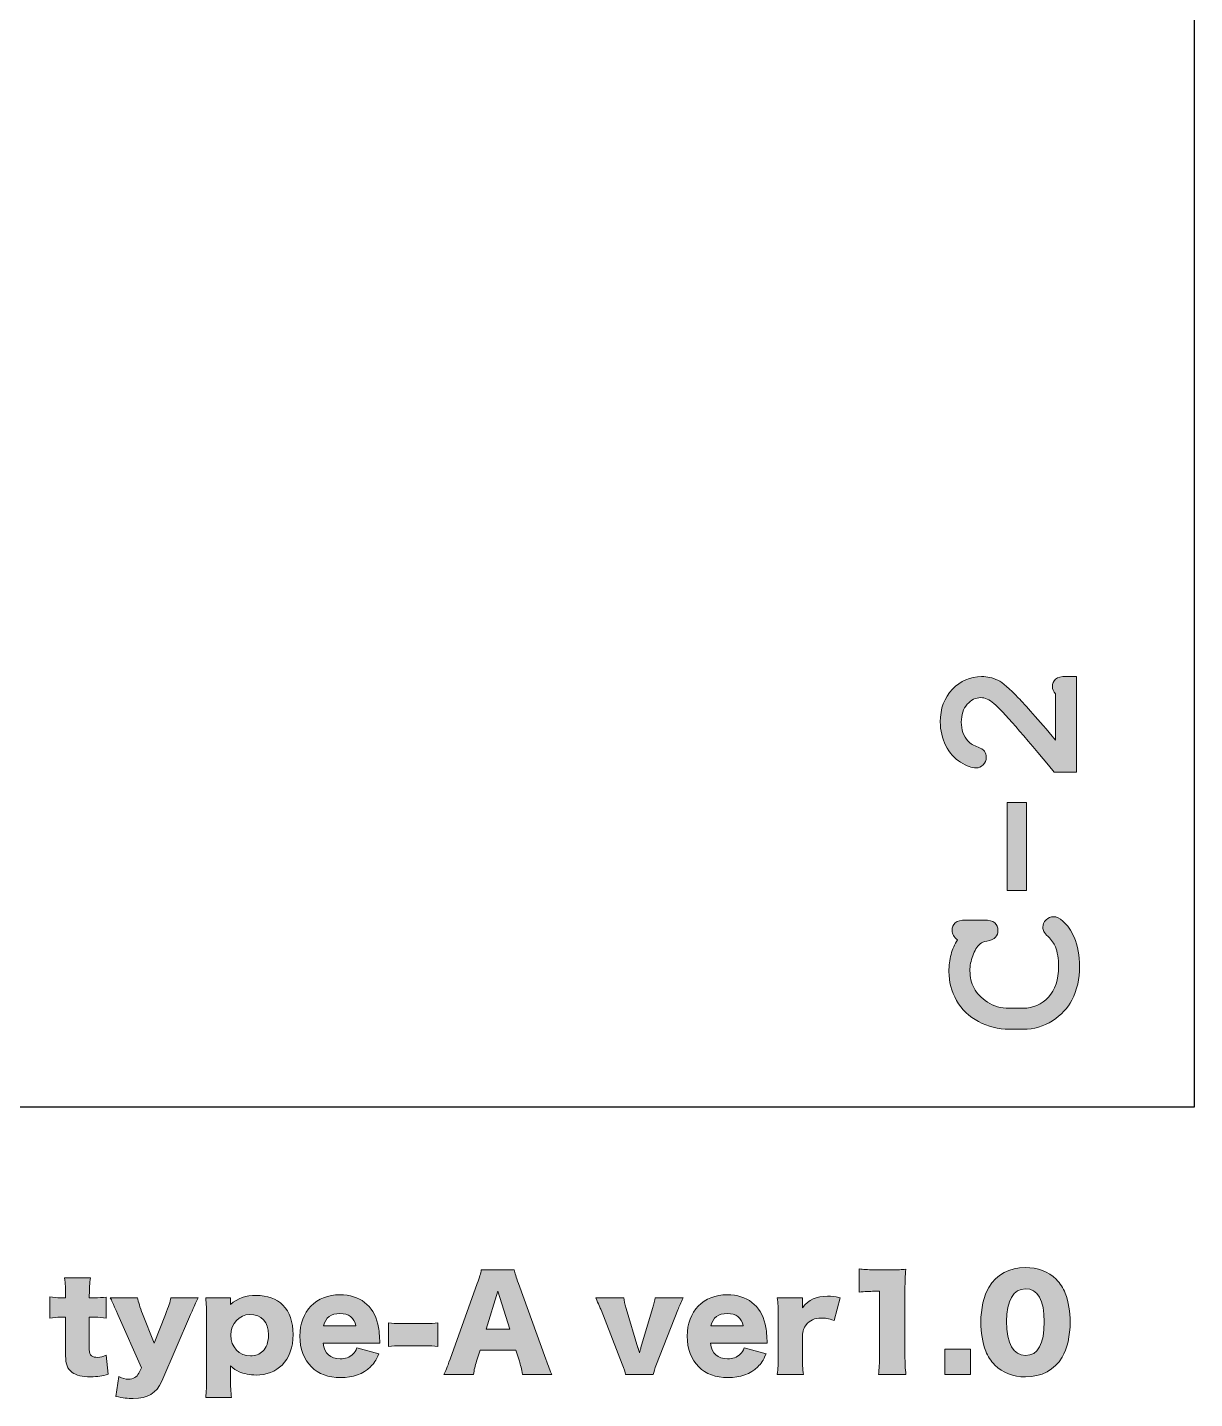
# Model space of a CAD drawing. Header units: millimetres. Extents: x 0 to 329, y 57 to 300.
# Drawn here: x 289.95 to 329.11, y 57.71 to 103.73 of the extents above; entities that cross this region are included whole.
import ezdxf

# ---------------------------------------------------------------- set-up
doc = ezdxf.new("R2010")
doc.units = ezdxf.units.MM
doc.header["$MEASUREMENT"] = 0
doc.layers.get('0').update_dxf_attribs({"lineweight": 0})

# ---------------------------------------------------------------- blocks, each defined once
blk = doc.blocks.new('Block_3')
at = {"true_color": 0x000000, "transparency": 33554687}
h = blk.add_hatch(color=18, dxfattribs=at)
h.dxf.hatch_style = 2
edge = h.paths.add_edge_path()
edge.add_spline(control_points=[(324.442, 79.813), (324.442, 79.813), (324.442, 81.36), (324.442, 81.36), (324.373, 81.445), (324.339, 81.525), (324.339, 81.601), (324.339, 81.709), (324.374, 81.794), (324.446, 81.858), (324.517, 81.921), (324.639, 81.952), (324.811, 81.952), (324.811, 81.952), (325.148, 81.952), (325.148, 81.952), (325.148, 81.952), (325.148, 78.735), (325.148, 78.735), (325.148, 78.735), (324.401, 78.735), (324.401, 78.735), (323.351, 80.007), (322.676, 80.775), (322.375, 81.039), (322.221, 81.173), (322.075, 81.239), (321.938, 81.239), (321.765, 81.239), (321.613, 81.164), (321.481, 81.013), (321.349, 80.863), (321.283, 80.663), (321.283, 80.412), (321.283, 80.16), (321.356, 79.95), (321.504, 79.782), (321.582, 79.695), (321.698, 79.624), (321.852, 79.572), (321.948, 79.54), (322.017, 79.496), (322.058, 79.439), (322.1, 79.383), (322.12, 79.313), (322.12, 79.231), (322.12, 79.134), (322.086, 79.051), (322.017, 78.981), (321.948, 78.911), (321.868, 78.876), (321.776, 78.876), (321.638, 78.876), (321.466, 78.94), (321.259, 79.067), (321.052, 79.194), (320.887, 79.381), (320.763, 79.625), (320.639, 79.87), (320.577, 80.136), (320.577, 80.423), (320.577, 80.868), (320.712, 81.233), (320.982, 81.518), (321.251, 81.803), (321.578, 81.945), (321.962, 81.945), (322.157, 81.945), (322.338, 81.904), (322.504, 81.823), (322.671, 81.742), (322.901, 81.546), (323.195, 81.236), (323.427, 80.992), (323.843, 80.518), (324.442, 79.813)], knot_values=[0, 0, 0, 0, 1, 1, 1, 2, 2, 2, 3, 3, 3, 4, 4, 4, 5, 5, 5, 6, 6, 6, 7, 7, 7, 8, 8, 8, 9, 9, 9, 10, 10, 10, 11, 11, 11, 12, 12, 12, 13, 13, 13, 14, 14, 14, 15, 15, 15, 16, 16, 16, 17, 17, 17, 18, 18, 18, 19, 19, 19, 20, 20, 20, 21, 21, 21, 22, 22, 22, 23, 23, 23, 24, 24, 24, 25, 25, 25, 25], degree=3, periodic=0)
h = blk.add_hatch(color=18, dxfattribs=at)
h.dxf.hatch_style = 2
edge = h.paths.add_edge_path()
edge.add_spline(control_points=[(323.467, 77.718), (323.467, 77.718), (323.467, 74.769), (323.467, 74.769), (323.467, 74.769), (322.823, 74.769), (322.823, 74.769), (322.823, 74.769), (322.823, 77.718), (322.823, 77.718), (322.823, 77.718), (323.467, 77.718), (323.467, 77.718)], knot_values=[0, 0, 0, 0, 1, 1, 1, 2, 2, 2, 3, 3, 3, 4, 4, 4, 4], degree=3, periodic=0)
h = blk.add_hatch(color=18, dxfattribs=at)
h.dxf.hatch_style = 2
edge = h.paths.add_edge_path()
edge.add_spline(control_points=[(321.152, 73.112), (321.093, 73.156), (321.048, 73.203), (321.018, 73.255), (320.988, 73.307), (320.973, 73.363), (320.973, 73.422), (320.973, 73.526), (321.008, 73.61), (321.08, 73.675), (321.151, 73.741), (321.272, 73.774), (321.442, 73.774), (321.442, 73.774), (322.041, 73.774), (322.041, 73.774), (322.211, 73.774), (322.332, 73.741), (322.404, 73.675), (322.477, 73.61), (322.513, 73.526), (322.513, 73.422), (322.513, 73.328), (322.486, 73.252), (322.434, 73.195), (322.381, 73.137), (322.282, 73.095), (322.137, 73.067), (322.041, 73.051), (321.966, 73.019), (321.914, 72.971), (321.81, 72.877), (321.727, 72.745), (321.665, 72.576), (321.603, 72.408), (321.572, 72.238), (321.572, 72.068), (321.572, 71.857), (321.618, 71.663), (321.71, 71.486), (321.802, 71.309), (321.951, 71.153), (322.158, 71.018), (322.365, 70.882), (322.61, 70.814), (322.895, 70.814), (322.895, 70.814), (323.354, 70.814), (323.354, 70.814), (323.694, 70.814), (323.977, 70.938), (324.205, 71.185), (324.432, 71.431), (324.546, 71.774), (324.546, 72.213), (324.546, 72.475), (324.51, 72.696), (324.439, 72.878), (324.397, 72.984), (324.316, 73.096), (324.194, 73.216), (324.121, 73.289), (324.073, 73.346), (324.051, 73.388), (324.029, 73.429), (324.018, 73.476), (324.018, 73.529), (324.018, 73.623), (324.054, 73.706), (324.125, 73.777), (324.197, 73.848), (324.28, 73.884), (324.377, 73.884), (324.473, 73.884), (324.577, 73.836), (324.687, 73.739), (324.848, 73.599), (324.974, 73.419), (325.066, 73.198), (325.19, 72.902), (325.252, 72.575), (325.252, 72.216), (325.252, 71.799), (325.166, 71.422), (324.993, 71.086), (324.856, 70.815), (324.638, 70.584), (324.341, 70.394), (324.043, 70.203), (323.719, 70.108), (323.367, 70.108), (323.367, 70.108), (322.888, 70.108), (322.888, 70.108), (322.521, 70.108), (322.178, 70.194), (321.86, 70.365), (321.542, 70.536), (321.297, 70.773), (321.125, 71.076), (320.952, 71.379), (320.866, 71.701), (320.866, 72.041), (320.866, 72.245), (320.89, 72.437), (320.937, 72.614), (320.984, 72.792), (321.056, 72.958), (321.152, 73.112)], knot_values=[0, 0, 0, 0, 1, 1, 1, 2, 2, 2, 3, 3, 3, 4, 4, 4, 5, 5, 5, 6, 6, 6, 7, 7, 7, 8, 8, 8, 9, 9, 9, 10, 10, 10, 11, 11, 11, 12, 12, 12, 13, 13, 13, 14, 14, 14, 15, 15, 15, 16, 16, 16, 17, 17, 17, 18, 18, 18, 19, 19, 19, 20, 20, 20, 21, 21, 21, 22, 22, 22, 23, 23, 23, 24, 24, 24, 25, 25, 25, 26, 26, 26, 27, 27, 27, 28, 28, 28, 29, 29, 29, 30, 30, 30, 31, 31, 31, 32, 32, 32, 33, 33, 33, 34, 34, 34, 35, 35, 35, 36, 36, 36, 36], degree=3, periodic=0)
for points, knots in [([(324.442, 79.813), (324.442, 79.813), (324.442, 81.36), (324.442, 81.36), (324.373, 81.445), (324.339, 81.525), (324.339, 81.601), (324.339, 81.709), (324.374, 81.794), (324.446, 81.858), (324.517, 81.921), (324.639, 81.952), (324.811, 81.952), (324.811, 81.952), (325.148, 81.952), (325.148, 81.952), (325.148, 81.952), (325.148, 78.735), (325.148, 78.735), (325.148, 78.735), (324.401, 78.735), (324.401, 78.735), (323.351, 80.007), (322.676, 80.775), (322.375, 81.039), (322.221, 81.173), (322.075, 81.239), (321.938, 81.239), (321.765, 81.239), (321.613, 81.164), (321.481, 81.013), (321.349, 80.863), (321.283, 80.663), (321.283, 80.412), (321.283, 80.16), (321.356, 79.95), (321.504, 79.782), (321.582, 79.695), (321.698, 79.624), (321.852, 79.572), (321.948, 79.54), (322.017, 79.496), (322.058, 79.439), (322.1, 79.383), (322.12, 79.313), (322.12, 79.231), (322.12, 79.134), (322.086, 79.051), (322.017, 78.981), (321.948, 78.911), (321.868, 78.876), (321.776, 78.876), (321.638, 78.876), (321.466, 78.94), (321.259, 79.067), (321.052, 79.194), (320.887, 79.381), (320.763, 79.625), (320.639, 79.87), (320.577, 80.136), (320.577, 80.423), (320.577, 80.868), (320.712, 81.233), (320.982, 81.518), (321.251, 81.803), (321.578, 81.945), (321.962, 81.945), (322.157, 81.945), (322.338, 81.904), (322.504, 81.823), (322.671, 81.742), (322.901, 81.546), (323.195, 81.236), (323.427, 80.992), (323.843, 80.518), (324.442, 79.813)], [0, 0, 0, 0, 1, 1, 1, 2, 2, 2, 3, 3, 3, 4, 4, 4, 5, 5, 5, 6, 6, 6, 7, 7, 7, 8, 8, 8, 9, 9, 9, 10, 10, 10, 11, 11, 11, 12, 12, 12, 13, 13, 13, 14, 14, 14, 15, 15, 15, 16, 16, 16, 17, 17, 17, 18, 18, 18, 19, 19, 19, 20, 20, 20, 21, 21, 21, 22, 22, 22, 23, 23, 23, 24, 24, 24, 25, 25, 25, 25]), ([(323.467, 77.718), (323.467, 77.718), (323.467, 74.769), (323.467, 74.769), (323.467, 74.769), (322.823, 74.769), (322.823, 74.769), (322.823, 74.769), (322.823, 77.718), (322.823, 77.718), (322.823, 77.718), (323.467, 77.718), (323.467, 77.718)], [0, 0, 0, 0, 1, 1, 1, 2, 2, 2, 3, 3, 3, 4, 4, 4, 4]), ([(321.152, 73.112), (321.093, 73.156), (321.048, 73.203), (321.018, 73.255), (320.988, 73.307), (320.973, 73.363), (320.973, 73.422), (320.973, 73.526), (321.008, 73.61), (321.08, 73.675), (321.151, 73.741), (321.272, 73.774), (321.442, 73.774), (321.442, 73.774), (322.041, 73.774), (322.041, 73.774), (322.211, 73.774), (322.332, 73.741), (322.404, 73.675), (322.477, 73.61), (322.513, 73.526), (322.513, 73.422), (322.513, 73.328), (322.486, 73.252), (322.434, 73.195), (322.381, 73.137), (322.282, 73.095), (322.137, 73.067), (322.041, 73.051), (321.966, 73.019), (321.914, 72.971), (321.81, 72.877), (321.727, 72.745), (321.665, 72.576), (321.603, 72.408), (321.572, 72.238), (321.572, 72.068), (321.572, 71.857), (321.618, 71.663), (321.71, 71.486), (321.802, 71.309), (321.951, 71.153), (322.158, 71.018), (322.365, 70.882), (322.61, 70.814), (322.895, 70.814), (322.895, 70.814), (323.354, 70.814), (323.354, 70.814), (323.694, 70.814), (323.977, 70.938), (324.205, 71.185), (324.432, 71.431), (324.546, 71.774), (324.546, 72.213), (324.546, 72.475), (324.51, 72.696), (324.439, 72.878), (324.397, 72.984), (324.316, 73.096), (324.194, 73.216), (324.121, 73.289), (324.073, 73.346), (324.051, 73.388), (324.029, 73.429), (324.018, 73.476), (324.018, 73.529), (324.018, 73.623), (324.054, 73.706), (324.125, 73.777), (324.197, 73.848), (324.28, 73.884), (324.377, 73.884), (324.473, 73.884), (324.577, 73.836), (324.687, 73.739), (324.848, 73.599), (324.974, 73.419), (325.066, 73.198), (325.19, 72.902), (325.252, 72.575), (325.252, 72.216), (325.252, 71.799), (325.166, 71.422), (324.993, 71.086), (324.856, 70.815), (324.638, 70.584), (324.341, 70.394), (324.043, 70.203), (323.719, 70.108), (323.367, 70.108), (323.367, 70.108), (322.888, 70.108), (322.888, 70.108), (322.521, 70.108), (322.178, 70.194), (321.86, 70.365), (321.542, 70.536), (321.297, 70.773), (321.125, 71.076), (320.952, 71.379), (320.866, 71.701), (320.866, 72.041), (320.866, 72.245), (320.89, 72.437), (320.937, 72.614), (320.984, 72.792), (321.056, 72.958), (321.152, 73.112)], [0, 0, 0, 0, 1, 1, 1, 2, 2, 2, 3, 3, 3, 4, 4, 4, 5, 5, 5, 6, 6, 6, 7, 7, 7, 8, 8, 8, 9, 9, 9, 10, 10, 10, 11, 11, 11, 12, 12, 12, 13, 13, 13, 14, 14, 14, 15, 15, 15, 16, 16, 16, 17, 17, 17, 18, 18, 18, 19, 19, 19, 20, 20, 20, 21, 21, 21, 22, 22, 22, 23, 23, 23, 24, 24, 24, 25, 25, 25, 26, 26, 26, 27, 27, 27, 28, 28, 28, 29, 29, 29, 30, 30, 30, 31, 31, 31, 32, 32, 32, 33, 33, 33, 34, 34, 34, 35, 35, 35, 36, 36, 36, 36])]:
    blk.add_open_spline(points, degree=3, knots=knots)
blk = doc.blocks.new('Block_4')
at = {"true_color": 0x000000, "transparency": 33554687}
h = blk.add_hatch(color=18, dxfattribs=at)
h.dxf.hatch_style = 2
edge = h.paths.add_edge_path()
edge.add_spline(control_points=[(291.228, 61.186), (291.228, 61.397), (291.22, 61.566), (291.195, 61.765), (291.195, 61.765), (292.058, 61.765), (292.058, 61.765), (292.037, 61.592), (292.024, 61.389), (292.024, 61.186), (292.024, 61.186), (292.024, 61.097), (292.024, 61.097), (292.024, 61.097), (292.176, 61.097), (292.176, 61.097), (292.362, 61.097), (292.46, 61.101), (292.591, 61.118), (292.591, 61.118), (292.591, 60.416), (292.591, 60.416), (292.464, 60.432), (292.354, 60.441), (292.202, 60.441), (292.202, 60.441), (292.024, 60.441), (292.024, 60.441), (292.024, 60.441), (292.024, 59.358), (292.024, 59.358), (292.024, 59.239), (292.045, 59.18), (292.1, 59.142), (292.147, 59.112), (292.214, 59.095), (292.295, 59.095), (292.405, 59.095), (292.485, 59.116), (292.591, 59.172), (292.591, 59.172), (292.654, 58.528), (292.654, 58.528), (292.464, 58.469), (292.299, 58.444), (292.07, 58.444), (291.783, 58.444), (291.584, 58.49), (291.449, 58.592), (291.288, 58.715), (291.228, 58.858), (291.228, 59.146), (291.228, 59.146), (291.228, 60.441), (291.228, 60.441), (291.228, 60.441), (291.068, 60.441), (291.068, 60.441), (290.932, 60.441), (290.822, 60.432), (290.7, 60.416), (290.7, 60.416), (290.7, 61.122), (290.7, 61.122), (290.822, 61.105), (290.928, 61.097), (291.076, 61.097), (291.076, 61.097), (291.228, 61.097), (291.228, 61.097), (291.228, 61.097), (291.228, 61.186), (291.228, 61.186)], knot_values=[0, 0, 0, 0, 1, 1, 1, 2, 2, 2, 3, 3, 3, 4, 4, 4, 5, 5, 5, 6, 6, 6, 7, 7, 7, 8, 8, 8, 9, 9, 9, 10, 10, 10, 11, 11, 11, 12, 12, 12, 13, 13, 13, 14, 14, 14, 15, 15, 15, 16, 16, 16, 17, 17, 17, 18, 18, 18, 19, 19, 19, 20, 20, 20, 21, 21, 21, 22, 22, 22, 23, 23, 23, 24, 24, 24, 24], degree=3, periodic=0)
h = blk.add_hatch(color=18, dxfattribs=at)
h.dxf.hatch_style = 2
edge = h.paths.add_edge_path()
edge.add_spline(control_points=[(305.731, 61.312), (305.731, 61.312), (305.337, 60.043), (305.337, 60.043), (305.337, 60.043), (306.133, 60.043), (306.133, 60.043), (306.133, 60.043), (305.731, 61.312), (305.731, 61.312)], knot_values=[0, 0, 0, 0, 1, 1, 1, 2, 2, 2, 3, 3, 3, 3], degree=3, periodic=0)
edge = h.paths.add_edge_path()
edge.add_spline(control_points=[(306.556, 58.516), (306.522, 58.719), (306.497, 58.829), (306.454, 58.973), (306.454, 58.973), (306.34, 59.332), (306.34, 59.332), (306.34, 59.332), (305.134, 59.332), (305.134, 59.332), (305.134, 59.332), (305.02, 58.973), (305.02, 58.973), (304.965, 58.803), (304.935, 58.672), (304.914, 58.516), (304.914, 58.516), (303.924, 58.516), (303.924, 58.516), (303.988, 58.643), (304.026, 58.744), (304.127, 59.032), (304.127, 59.032), (305.041, 61.579), (305.041, 61.579), (305.117, 61.786), (305.156, 61.913), (305.177, 62.036), (305.177, 62.036), (306.281, 62.036), (306.281, 62.036), (306.311, 61.913), (306.34, 61.803), (306.425, 61.579), (306.425, 61.579), (307.343, 59.032), (307.343, 59.032), (307.423, 58.808), (307.491, 58.634), (307.546, 58.516), (307.546, 58.516), (306.556, 58.516), (306.556, 58.516)], knot_values=[0, 0, 0, 0, 1, 1, 1, 2, 2, 2, 3, 3, 3, 4, 4, 4, 5, 5, 5, 6, 6, 6, 7, 7, 7, 8, 8, 8, 9, 9, 9, 10, 10, 10, 11, 11, 11, 12, 12, 12, 13, 13, 13, 14, 14, 14, 14], degree=3, periodic=0)
h = blk.add_hatch(color=18, dxfattribs=at)
h.dxf.hatch_style = 2
edge = h.paths.add_edge_path()
edge.add_spline(control_points=[(317.851, 62.065), (318.004, 62.04), (318.114, 62.036), (318.359, 62.036), (318.359, 62.036), (318.897, 62.036), (318.897, 62.036), (319.197, 62.036), (319.252, 62.036), (319.421, 62.053), (319.4, 61.828), (319.392, 61.651), (319.392, 61.372), (319.392, 61.372), (319.392, 59.155), (319.392, 59.155), (319.392, 58.901), (319.4, 58.723), (319.425, 58.516), (319.425, 58.516), (318.503, 58.516), (318.503, 58.516), (318.528, 58.71), (318.537, 58.909), (318.537, 59.155), (318.537, 59.155), (318.537, 61.312), (318.537, 61.312), (318.537, 61.312), (318.368, 61.312), (318.368, 61.312), (318.203, 61.312), (318.038, 61.304), (317.851, 61.283), (317.851, 61.283), (317.851, 62.065), (317.851, 62.065)], knot_values=[0, 0, 0, 0, 1, 1, 1, 2, 2, 2, 3, 3, 3, 4, 4, 4, 5, 5, 5, 6, 6, 6, 7, 7, 7, 8, 8, 8, 9, 9, 9, 10, 10, 10, 11, 11, 11, 12, 12, 12, 12], degree=3, periodic=0)
h = blk.add_hatch(color=18, dxfattribs=at)
h.dxf.hatch_style = 2
edge = h.paths.add_edge_path()
edge.add_spline(control_points=[(322.804, 60.305), (322.804, 59.548), (323.02, 59.159), (323.439, 59.159), (323.853, 59.159), (324.065, 59.54), (324.065, 60.293), (324.065, 61.016), (323.845, 61.397), (323.435, 61.397), (323.037, 61.397), (322.804, 60.995), (322.804, 60.305)], knot_values=[0, 0, 0, 0, 1, 1, 1, 2, 2, 2, 3, 3, 3, 4, 4, 4, 4], degree=3, periodic=0)
edge = h.paths.add_edge_path()
edge.add_spline(control_points=[(322.41, 58.833), (322.271, 58.973), (322.165, 59.133), (322.102, 59.303), (321.992, 59.603), (321.937, 59.929), (321.937, 60.272), (321.937, 60.716), (322.042, 61.177), (322.203, 61.444), (322.461, 61.875), (322.901, 62.112), (323.435, 62.112), (323.845, 62.112), (324.205, 61.972), (324.463, 61.719), (324.602, 61.579), (324.708, 61.418), (324.771, 61.249), (324.881, 60.949), (324.936, 60.623), (324.936, 60.276), (324.936, 59.832), (324.83, 59.366), (324.67, 59.1), (324.416, 58.677), (323.972, 58.439), (323.435, 58.439), (323.02, 58.439), (322.669, 58.575), (322.41, 58.833)], knot_values=[0, 0, 0, 0, 1, 1, 1, 2, 2, 2, 3, 3, 3, 4, 4, 4, 5, 5, 5, 6, 6, 6, 7, 7, 7, 8, 8, 8, 9, 9, 9, 10, 10, 10, 10], degree=3, periodic=0)
h = blk.add_hatch(color=18, dxfattribs=at)
h.dxf.hatch_style = 2
edge = h.paths.add_edge_path()
edge.add_spline(control_points=[(292.981, 60.53), (292.799, 60.953), (292.782, 60.991), (292.727, 61.097), (292.727, 61.097), (293.645, 61.097), (293.645, 61.097), (293.666, 60.961), (293.721, 60.779), (293.81, 60.551), (293.81, 60.551), (294.199, 59.574), (294.199, 59.574), (294.199, 59.574), (294.576, 60.534), (294.576, 60.534), (294.695, 60.826), (294.732, 60.949), (294.758, 61.097), (294.758, 61.097), (295.676, 61.097), (295.676, 61.097), (295.57, 60.877), (295.57, 60.877), (295.422, 60.53), (295.422, 60.53), (294.453, 58.291), (294.453, 58.291), (294.284, 57.894), (293.979, 57.712), (293.497, 57.712), (293.311, 57.712), (293.15, 57.733), (292.918, 57.784), (292.918, 57.784), (293.011, 58.456), (293.011, 58.456), (293.15, 58.385), (293.23, 58.363), (293.341, 58.363), (293.501, 58.363), (293.62, 58.435), (293.683, 58.562), (293.683, 58.562), (293.772, 58.744), (293.772, 58.744), (293.772, 58.744), (292.981, 60.53), (292.981, 60.53)], knot_values=[0, 0, 0, 0, 1, 1, 1, 2, 2, 2, 3, 3, 3, 4, 4, 4, 5, 5, 5, 6, 6, 6, 7, 7, 7, 8, 8, 8, 9, 9, 9, 10, 10, 10, 11, 11, 11, 12, 12, 12, 13, 13, 13, 14, 14, 14, 15, 15, 15, 16, 16, 16, 16], degree=3, periodic=0)
h = blk.add_hatch(color=18, dxfattribs=at)
h.dxf.hatch_style = 2
edge = h.paths.add_edge_path()
edge.add_spline(control_points=[(297.848, 59.303), (297.967, 59.417), (298.035, 59.612), (298.035, 59.853), (298.035, 60.284), (297.806, 60.534), (297.408, 60.534), (297.057, 60.534), (296.769, 60.225), (296.769, 59.84), (296.769, 59.442), (297.053, 59.142), (297.434, 59.142), (297.595, 59.142), (297.738, 59.197), (297.848, 59.303)], knot_values=[0, 0, 0, 0, 1, 1, 1, 2, 2, 2, 3, 3, 3, 4, 4, 4, 5, 5, 5, 5], degree=3, periodic=0)
edge = h.paths.add_edge_path()
edge.add_spline(control_points=[(295.928, 57.75), (295.949, 57.932), (295.961, 58.144), (295.961, 58.367), (295.961, 58.367), (295.961, 60.432), (295.961, 60.432), (295.961, 60.707), (295.953, 60.881), (295.928, 61.097), (295.928, 61.097), (296.761, 61.097), (296.761, 61.097), (296.761, 61.097), (296.761, 60.953), (296.761, 60.953), (296.761, 60.928), (296.757, 60.893), (296.757, 60.872), (297.011, 61.084), (297.273, 61.173), (297.624, 61.173), (297.996, 61.173), (298.301, 61.063), (298.521, 60.847), (298.745, 60.623), (298.86, 60.288), (298.86, 59.861), (298.86, 59.43), (298.732, 59.079), (298.491, 58.837), (298.276, 58.621), (297.967, 58.503), (297.62, 58.503), (297.421, 58.503), (297.205, 58.545), (297.049, 58.613), (296.939, 58.66), (296.875, 58.706), (296.757, 58.808), (296.757, 58.77), (296.757, 58.715), (296.761, 58.656), (296.761, 58.656), (296.761, 58.363), (296.761, 58.363), (296.761, 58.126), (296.769, 57.932), (296.795, 57.75), (296.795, 57.75), (295.928, 57.75), (295.928, 57.75)], knot_values=[0, 0, 0, 0, 1, 1, 1, 2, 2, 2, 3, 3, 3, 4, 4, 4, 5, 5, 5, 6, 6, 6, 7, 7, 7, 8, 8, 8, 9, 9, 9, 10, 10, 10, 11, 11, 11, 12, 12, 12, 13, 13, 13, 14, 14, 14, 15, 15, 15, 16, 16, 16, 17, 17, 17, 17], degree=3, periodic=0)
h = blk.add_hatch(color=18, dxfattribs=at)
h.dxf.hatch_style = 2
edge = h.paths.add_edge_path()
edge.add_spline(control_points=[(300.968, 60.153), (300.909, 60.424), (300.727, 60.568), (300.435, 60.568), (300.135, 60.568), (299.953, 60.432), (299.881, 60.153), (299.881, 60.153), (300.968, 60.153), (300.968, 60.153)], knot_values=[0, 0, 0, 0, 1, 1, 1, 2, 2, 2, 3, 3, 3, 3], degree=3, periodic=0)
edge = h.paths.add_edge_path()
edge.add_spline(control_points=[(299.868, 59.569), (299.91, 59.227), (300.109, 59.044), (300.444, 59.044), (300.613, 59.044), (300.761, 59.1), (300.871, 59.201), (300.934, 59.26), (300.964, 59.307), (300.998, 59.417), (300.998, 59.417), (301.734, 59.209), (301.734, 59.209), (301.637, 58.99), (301.573, 58.892), (301.455, 58.774), (301.214, 58.537), (300.875, 58.414), (300.456, 58.414), (300.042, 58.414), (299.716, 58.533), (299.475, 58.774), (299.225, 59.028), (299.09, 59.387), (299.09, 59.806), (299.09, 60.644), (299.627, 61.198), (300.435, 61.198), (301.095, 61.198), (301.556, 60.839), (301.704, 60.208), (301.738, 60.073), (301.755, 59.895), (301.768, 59.654), (301.768, 59.637), (301.768, 59.612), (301.772, 59.569), (301.772, 59.569), (299.868, 59.569), (299.868, 59.569)], knot_values=[0, 0, 0, 0, 1, 1, 1, 2, 2, 2, 3, 3, 3, 4, 4, 4, 5, 5, 5, 6, 6, 6, 7, 7, 7, 8, 8, 8, 9, 9, 9, 10, 10, 10, 11, 11, 11, 12, 12, 12, 13, 13, 13, 13], degree=3, periodic=0)
h = blk.add_hatch(color=18, dxfattribs=at)
h.dxf.hatch_style = 2
edge = h.paths.add_edge_path()
edge.add_spline(control_points=[(309.956, 61.097), (309.965, 60.995), (309.986, 60.906), (310.037, 60.733), (310.037, 60.733), (310.43, 59.417), (310.43, 59.417), (310.434, 59.409), (310.438, 59.391), (310.447, 59.37), (310.46, 59.328), (310.46, 59.324), (310.481, 59.252), (310.493, 59.29), (310.497, 59.311), (310.502, 59.328), (310.506, 59.337), (310.51, 59.349), (310.515, 59.37), (310.523, 59.391), (310.527, 59.409), (310.532, 59.421), (310.532, 59.421), (310.925, 60.733), (310.925, 60.733), (310.972, 60.889), (310.997, 61.004), (311.005, 61.097), (311.005, 61.097), (311.945, 61.097), (311.945, 61.097), (311.86, 60.906), (311.826, 60.826), (311.771, 60.686), (311.771, 60.686), (311.06, 58.871), (311.06, 58.871), (310.988, 58.689), (310.967, 58.621), (310.946, 58.516), (310.946, 58.516), (310.02, 58.516), (310.02, 58.516), (309.998, 58.621), (309.977, 58.689), (309.905, 58.871), (309.905, 58.871), (309.195, 60.686), (309.195, 60.686), (309.169, 60.745), (309.11, 60.881), (309.017, 61.097), (309.017, 61.097), (309.956, 61.097), (309.956, 61.097)], knot_values=[0, 0, 0, 0, 1, 1, 1, 2, 2, 2, 3, 3, 3, 4, 4, 4, 5, 5, 5, 6, 6, 6, 7, 7, 7, 8, 8, 8, 9, 9, 9, 10, 10, 10, 11, 11, 11, 12, 12, 12, 13, 13, 13, 14, 14, 14, 15, 15, 15, 16, 16, 16, 17, 17, 17, 18, 18, 18, 18], degree=3, periodic=0)
h = blk.add_hatch(color=18, dxfattribs=at)
h.dxf.hatch_style = 2
edge = h.paths.add_edge_path()
edge.add_spline(control_points=[(313.964, 60.153), (313.905, 60.424), (313.723, 60.568), (313.431, 60.568), (313.131, 60.568), (312.949, 60.432), (312.877, 60.153), (312.877, 60.153), (313.964, 60.153), (313.964, 60.153)], knot_values=[0, 0, 0, 0, 1, 1, 1, 2, 2, 2, 3, 3, 3, 3], degree=3, periodic=0)
edge = h.paths.add_edge_path()
edge.add_spline(control_points=[(312.864, 59.569), (312.907, 59.227), (313.105, 59.044), (313.44, 59.044), (313.609, 59.044), (313.757, 59.1), (313.867, 59.201), (313.931, 59.26), (313.96, 59.307), (313.994, 59.417), (313.994, 59.417), (314.73, 59.209), (314.73, 59.209), (314.633, 58.99), (314.57, 58.892), (314.451, 58.774), (314.21, 58.537), (313.871, 58.414), (313.452, 58.414), (313.038, 58.414), (312.712, 58.533), (312.471, 58.774), (312.221, 59.028), (312.086, 59.387), (312.086, 59.806), (312.086, 60.644), (312.623, 61.198), (313.431, 61.198), (314.091, 61.198), (314.553, 60.839), (314.701, 60.208), (314.735, 60.073), (314.752, 59.895), (314.764, 59.654), (314.764, 59.637), (314.764, 59.612), (314.768, 59.569), (314.768, 59.569), (312.864, 59.569), (312.864, 59.569)], knot_values=[0, 0, 0, 0, 1, 1, 1, 2, 2, 2, 3, 3, 3, 4, 4, 4, 5, 5, 5, 6, 6, 6, 7, 7, 7, 8, 8, 8, 9, 9, 9, 10, 10, 10, 11, 11, 11, 12, 12, 12, 13, 13, 13, 13], degree=3, periodic=0)
h = blk.add_hatch(color=18, dxfattribs=at)
h.dxf.hatch_style = 2
edge = h.paths.add_edge_path()
edge.add_spline(control_points=[(317.012, 60.335), (316.818, 60.394), (316.712, 60.416), (316.581, 60.416), (316.365, 60.416), (316.2, 60.339), (316.077, 60.187), (315.997, 60.086), (315.967, 59.997), (315.95, 59.81), (315.95, 59.81), (315.95, 59.15), (315.95, 59.15), (315.95, 58.879), (315.959, 58.719), (315.984, 58.516), (315.984, 58.516), (315.108, 58.516), (315.108, 58.516), (315.134, 58.727), (315.142, 58.879), (315.142, 59.155), (315.142, 59.155), (315.142, 60.458), (315.142, 60.458), (315.142, 60.767), (315.134, 60.915), (315.108, 61.097), (315.108, 61.097), (315.95, 61.097), (315.95, 61.097), (315.95, 61.097), (315.95, 60.763), (315.95, 60.763), (316.158, 61.033), (316.412, 61.147), (316.797, 61.147), (316.932, 61.147), (317.017, 61.139), (317.215, 61.097), (317.215, 61.097), (317.012, 60.335), (317.012, 60.335)], knot_values=[0, 0, 0, 0, 1, 1, 1, 2, 2, 2, 3, 3, 3, 4, 4, 4, 5, 5, 5, 6, 6, 6, 7, 7, 7, 8, 8, 8, 9, 9, 9, 10, 10, 10, 11, 11, 11, 12, 12, 12, 13, 13, 13, 14, 14, 14, 14], degree=3, periodic=0)
h = blk.add_hatch(color=18, dxfattribs=at)
h.dxf.hatch_style = 2
edge = h.paths.add_edge_path()
edge.add_spline(control_points=[(302.061, 60.259), (302.192, 60.238), (302.311, 60.229), (302.472, 60.229), (302.472, 60.229), (303.309, 60.229), (303.309, 60.229), (303.47, 60.229), (303.589, 60.238), (303.72, 60.259), (303.72, 60.259), (303.72, 59.455), (303.72, 59.455), (303.58, 59.476), (303.466, 59.485), (303.309, 59.485), (303.309, 59.485), (302.472, 59.485), (302.472, 59.485), (302.315, 59.485), (302.201, 59.476), (302.061, 59.455), (302.061, 59.455), (302.061, 60.259), (302.061, 60.259)], knot_values=[0, 0, 0, 0, 1, 1, 1, 2, 2, 2, 3, 3, 3, 4, 4, 4, 5, 5, 5, 6, 6, 6, 7, 7, 7, 8, 8, 8, 8], degree=3, periodic=0)
h = blk.add_hatch(color=18, dxfattribs=at)
h.dxf.hatch_style = 2
edge = h.paths.add_edge_path()
edge.add_spline(control_points=[(321.589, 59.37), (321.589, 59.37), (321.589, 58.516), (321.589, 58.516), (321.589, 58.516), (320.734, 58.516), (320.734, 58.516), (320.734, 58.516), (320.734, 59.37), (320.734, 59.37), (320.734, 59.37), (321.589, 59.37), (321.589, 59.37)], knot_values=[0, 0, 0, 0, 1, 1, 1, 2, 2, 2, 3, 3, 3, 4, 4, 4, 4], degree=3, periodic=0)
for points, knots in [([(291.228, 61.186), (291.228, 61.397), (291.22, 61.566), (291.195, 61.765), (291.195, 61.765), (292.058, 61.765), (292.058, 61.765), (292.037, 61.592), (292.024, 61.389), (292.024, 61.186), (292.024, 61.186), (292.024, 61.097), (292.024, 61.097), (292.024, 61.097), (292.176, 61.097), (292.176, 61.097), (292.362, 61.097), (292.46, 61.101), (292.591, 61.118), (292.591, 61.118), (292.591, 60.416), (292.591, 60.416), (292.464, 60.432), (292.354, 60.441), (292.202, 60.441), (292.202, 60.441), (292.024, 60.441), (292.024, 60.441), (292.024, 60.441), (292.024, 59.358), (292.024, 59.358), (292.024, 59.239), (292.045, 59.18), (292.1, 59.142), (292.147, 59.112), (292.214, 59.095), (292.295, 59.095), (292.405, 59.095), (292.485, 59.116), (292.591, 59.172), (292.591, 59.172), (292.654, 58.528), (292.654, 58.528), (292.464, 58.469), (292.299, 58.444), (292.07, 58.444), (291.783, 58.444), (291.584, 58.49), (291.449, 58.592), (291.288, 58.715), (291.228, 58.858), (291.228, 59.146), (291.228, 59.146), (291.228, 60.441), (291.228, 60.441), (291.228, 60.441), (291.068, 60.441), (291.068, 60.441), (290.932, 60.441), (290.822, 60.432), (290.7, 60.416), (290.7, 60.416), (290.7, 61.122), (290.7, 61.122), (290.822, 61.105), (290.928, 61.097), (291.076, 61.097), (291.076, 61.097), (291.228, 61.097), (291.228, 61.097), (291.228, 61.097), (291.228, 61.186), (291.228, 61.186)], [0, 0, 0, 0, 1, 1, 1, 2, 2, 2, 3, 3, 3, 4, 4, 4, 5, 5, 5, 6, 6, 6, 7, 7, 7, 8, 8, 8, 9, 9, 9, 10, 10, 10, 11, 11, 11, 12, 12, 12, 13, 13, 13, 14, 14, 14, 15, 15, 15, 16, 16, 16, 17, 17, 17, 18, 18, 18, 19, 19, 19, 20, 20, 20, 21, 21, 21, 22, 22, 22, 23, 23, 23, 24, 24, 24, 24]), ([(306.556, 58.516), (306.522, 58.719), (306.497, 58.829), (306.454, 58.973), (306.454, 58.973), (306.34, 59.332), (306.34, 59.332), (306.34, 59.332), (305.134, 59.332), (305.134, 59.332), (305.134, 59.332), (305.02, 58.973), (305.02, 58.973), (304.965, 58.803), (304.935, 58.672), (304.914, 58.516), (304.914, 58.516), (303.924, 58.516), (303.924, 58.516), (303.988, 58.643), (304.026, 58.744), (304.127, 59.032), (304.127, 59.032), (305.041, 61.579), (305.041, 61.579), (305.117, 61.786), (305.156, 61.913), (305.177, 62.036), (305.177, 62.036), (306.281, 62.036), (306.281, 62.036), (306.311, 61.913), (306.34, 61.803), (306.425, 61.579), (306.425, 61.579), (307.343, 59.032), (307.343, 59.032), (307.423, 58.808), (307.491, 58.634), (307.546, 58.516), (307.546, 58.516), (306.556, 58.516), (306.556, 58.516)], [0, 0, 0, 0, 1, 1, 1, 2, 2, 2, 3, 3, 3, 4, 4, 4, 5, 5, 5, 6, 6, 6, 7, 7, 7, 8, 8, 8, 9, 9, 9, 10, 10, 10, 11, 11, 11, 12, 12, 12, 13, 13, 13, 14, 14, 14, 14]), ([(317.851, 62.065), (318.004, 62.04), (318.114, 62.036), (318.359, 62.036), (318.359, 62.036), (318.897, 62.036), (318.897, 62.036), (319.197, 62.036), (319.252, 62.036), (319.421, 62.053), (319.4, 61.828), (319.392, 61.651), (319.392, 61.372), (319.392, 61.372), (319.392, 59.155), (319.392, 59.155), (319.392, 58.901), (319.4, 58.723), (319.425, 58.516), (319.425, 58.516), (318.503, 58.516), (318.503, 58.516), (318.528, 58.71), (318.537, 58.909), (318.537, 59.155), (318.537, 59.155), (318.537, 61.312), (318.537, 61.312), (318.537, 61.312), (318.368, 61.312), (318.368, 61.312), (318.203, 61.312), (318.038, 61.304), (317.851, 61.283), (317.851, 61.283), (317.851, 62.065), (317.851, 62.065)], [0, 0, 0, 0, 1, 1, 1, 2, 2, 2, 3, 3, 3, 4, 4, 4, 5, 5, 5, 6, 6, 6, 7, 7, 7, 8, 8, 8, 9, 9, 9, 10, 10, 10, 11, 11, 11, 12, 12, 12, 12]), ([(322.41, 58.833), (322.271, 58.973), (322.165, 59.133), (322.102, 59.303), (321.992, 59.603), (321.937, 59.929), (321.937, 60.272), (321.937, 60.716), (322.042, 61.177), (322.203, 61.444), (322.461, 61.875), (322.901, 62.112), (323.435, 62.112), (323.845, 62.112), (324.205, 61.972), (324.463, 61.719), (324.602, 61.579), (324.708, 61.418), (324.771, 61.249), (324.881, 60.949), (324.936, 60.623), (324.936, 60.276), (324.936, 59.832), (324.83, 59.366), (324.67, 59.1), (324.416, 58.677), (323.972, 58.439), (323.435, 58.439), (323.02, 58.439), (322.669, 58.575), (322.41, 58.833)], [0, 0, 0, 0, 1, 1, 1, 2, 2, 2, 3, 3, 3, 4, 4, 4, 5, 5, 5, 6, 6, 6, 7, 7, 7, 8, 8, 8, 9, 9, 9, 10, 10, 10, 10]), ([(305.731, 61.312), (305.731, 61.312), (305.337, 60.043), (305.337, 60.043), (305.337, 60.043), (306.133, 60.043), (306.133, 60.043), (306.133, 60.043), (305.731, 61.312), (305.731, 61.312)], [0, 0, 0, 0, 1, 1, 1, 2, 2, 2, 3, 3, 3, 3]), ([(322.804, 60.305), (322.804, 59.548), (323.02, 59.159), (323.439, 59.159), (323.853, 59.159), (324.065, 59.54), (324.065, 60.293), (324.065, 61.016), (323.845, 61.397), (323.435, 61.397), (323.037, 61.397), (322.804, 60.995), (322.804, 60.305)], [0, 0, 0, 0, 1, 1, 1, 2, 2, 2, 3, 3, 3, 4, 4, 4, 4]), ([(292.981, 60.53), (292.799, 60.953), (292.782, 60.991), (292.727, 61.097), (292.727, 61.097), (293.645, 61.097), (293.645, 61.097), (293.666, 60.961), (293.721, 60.779), (293.81, 60.551), (293.81, 60.551), (294.199, 59.574), (294.199, 59.574), (294.199, 59.574), (294.576, 60.534), (294.576, 60.534), (294.695, 60.826), (294.732, 60.949), (294.758, 61.097), (294.758, 61.097), (295.676, 61.097), (295.676, 61.097), (295.57, 60.877), (295.57, 60.877), (295.422, 60.53), (295.422, 60.53), (294.453, 58.291), (294.453, 58.291), (294.284, 57.894), (293.979, 57.712), (293.497, 57.712), (293.311, 57.712), (293.15, 57.733), (292.918, 57.784), (292.918, 57.784), (293.011, 58.456), (293.011, 58.456), (293.15, 58.385), (293.23, 58.363), (293.341, 58.363), (293.501, 58.363), (293.62, 58.435), (293.683, 58.562), (293.683, 58.562), (293.772, 58.744), (293.772, 58.744), (293.772, 58.744), (292.981, 60.53), (292.981, 60.53)], [0, 0, 0, 0, 1, 1, 1, 2, 2, 2, 3, 3, 3, 4, 4, 4, 5, 5, 5, 6, 6, 6, 7, 7, 7, 8, 8, 8, 9, 9, 9, 10, 10, 10, 11, 11, 11, 12, 12, 12, 13, 13, 13, 14, 14, 14, 15, 15, 15, 16, 16, 16, 16]), ([(295.928, 57.75), (295.949, 57.932), (295.961, 58.144), (295.961, 58.367), (295.961, 58.367), (295.961, 60.432), (295.961, 60.432), (295.961, 60.707), (295.953, 60.881), (295.928, 61.097), (295.928, 61.097), (296.761, 61.097), (296.761, 61.097), (296.761, 61.097), (296.761, 60.953), (296.761, 60.953), (296.761, 60.928), (296.757, 60.893), (296.757, 60.872), (297.011, 61.084), (297.273, 61.173), (297.624, 61.173), (297.996, 61.173), (298.301, 61.063), (298.521, 60.847), (298.745, 60.623), (298.86, 60.288), (298.86, 59.861), (298.86, 59.43), (298.732, 59.079), (298.491, 58.837), (298.276, 58.621), (297.967, 58.503), (297.62, 58.503), (297.421, 58.503), (297.205, 58.545), (297.049, 58.613), (296.939, 58.66), (296.875, 58.706), (296.757, 58.808), (296.757, 58.77), (296.757, 58.715), (296.761, 58.656), (296.761, 58.656), (296.761, 58.363), (296.761, 58.363), (296.761, 58.126), (296.769, 57.932), (296.795, 57.75), (296.795, 57.75), (295.928, 57.75), (295.928, 57.75)], [0, 0, 0, 0, 1, 1, 1, 2, 2, 2, 3, 3, 3, 4, 4, 4, 5, 5, 5, 6, 6, 6, 7, 7, 7, 8, 8, 8, 9, 9, 9, 10, 10, 10, 11, 11, 11, 12, 12, 12, 13, 13, 13, 14, 14, 14, 15, 15, 15, 16, 16, 16, 17, 17, 17, 17]), ([(299.868, 59.569), (299.91, 59.227), (300.109, 59.044), (300.444, 59.044), (300.613, 59.044), (300.761, 59.1), (300.871, 59.201), (300.934, 59.26), (300.964, 59.307), (300.998, 59.417), (300.998, 59.417), (301.734, 59.209), (301.734, 59.209), (301.637, 58.99), (301.573, 58.892), (301.455, 58.774), (301.214, 58.537), (300.875, 58.414), (300.456, 58.414), (300.042, 58.414), (299.716, 58.533), (299.475, 58.774), (299.225, 59.028), (299.09, 59.387), (299.09, 59.806), (299.09, 60.644), (299.627, 61.198), (300.435, 61.198), (301.095, 61.198), (301.556, 60.839), (301.704, 60.208), (301.738, 60.073), (301.755, 59.895), (301.768, 59.654), (301.768, 59.637), (301.768, 59.612), (301.772, 59.569), (301.772, 59.569), (299.868, 59.569), (299.868, 59.569)], [0, 0, 0, 0, 1, 1, 1, 2, 2, 2, 3, 3, 3, 4, 4, 4, 5, 5, 5, 6, 6, 6, 7, 7, 7, 8, 8, 8, 9, 9, 9, 10, 10, 10, 11, 11, 11, 12, 12, 12, 13, 13, 13, 13]), ([(309.956, 61.097), (309.965, 60.995), (309.986, 60.906), (310.037, 60.733), (310.037, 60.733), (310.43, 59.417), (310.43, 59.417), (310.434, 59.409), (310.438, 59.391), (310.447, 59.37), (310.46, 59.328), (310.46, 59.324), (310.481, 59.252), (310.493, 59.29), (310.497, 59.311), (310.502, 59.328), (310.506, 59.337), (310.51, 59.349), (310.515, 59.37), (310.523, 59.391), (310.527, 59.409), (310.532, 59.421), (310.532, 59.421), (310.925, 60.733), (310.925, 60.733), (310.972, 60.889), (310.997, 61.004), (311.005, 61.097), (311.005, 61.097), (311.945, 61.097), (311.945, 61.097), (311.86, 60.906), (311.826, 60.826), (311.771, 60.686), (311.771, 60.686), (311.06, 58.871), (311.06, 58.871), (310.988, 58.689), (310.967, 58.621), (310.946, 58.516), (310.946, 58.516), (310.02, 58.516), (310.02, 58.516), (309.998, 58.621), (309.977, 58.689), (309.905, 58.871), (309.905, 58.871), (309.195, 60.686), (309.195, 60.686), (309.169, 60.745), (309.11, 60.881), (309.017, 61.097), (309.017, 61.097), (309.956, 61.097), (309.956, 61.097)], [0, 0, 0, 0, 1, 1, 1, 2, 2, 2, 3, 3, 3, 4, 4, 4, 5, 5, 5, 6, 6, 6, 7, 7, 7, 8, 8, 8, 9, 9, 9, 10, 10, 10, 11, 11, 11, 12, 12, 12, 13, 13, 13, 14, 14, 14, 15, 15, 15, 16, 16, 16, 17, 17, 17, 18, 18, 18, 18]), ([(312.864, 59.569), (312.907, 59.227), (313.105, 59.044), (313.44, 59.044), (313.609, 59.044), (313.757, 59.1), (313.867, 59.201), (313.931, 59.26), (313.96, 59.307), (313.994, 59.417), (313.994, 59.417), (314.73, 59.209), (314.73, 59.209), (314.633, 58.99), (314.57, 58.892), (314.451, 58.774), (314.21, 58.537), (313.871, 58.414), (313.452, 58.414), (313.038, 58.414), (312.712, 58.533), (312.471, 58.774), (312.221, 59.028), (312.086, 59.387), (312.086, 59.806), (312.086, 60.644), (312.623, 61.198), (313.431, 61.198), (314.091, 61.198), (314.553, 60.839), (314.701, 60.208), (314.735, 60.073), (314.752, 59.895), (314.764, 59.654), (314.764, 59.637), (314.764, 59.612), (314.768, 59.569), (314.768, 59.569), (312.864, 59.569), (312.864, 59.569)], [0, 0, 0, 0, 1, 1, 1, 2, 2, 2, 3, 3, 3, 4, 4, 4, 5, 5, 5, 6, 6, 6, 7, 7, 7, 8, 8, 8, 9, 9, 9, 10, 10, 10, 11, 11, 11, 12, 12, 12, 13, 13, 13, 13]), ([(317.012, 60.335), (316.818, 60.394), (316.712, 60.416), (316.581, 60.416), (316.365, 60.416), (316.2, 60.339), (316.077, 60.187), (315.997, 60.086), (315.967, 59.997), (315.95, 59.81), (315.95, 59.81), (315.95, 59.15), (315.95, 59.15), (315.95, 58.879), (315.959, 58.719), (315.984, 58.516), (315.984, 58.516), (315.108, 58.516), (315.108, 58.516), (315.134, 58.727), (315.142, 58.879), (315.142, 59.155), (315.142, 59.155), (315.142, 60.458), (315.142, 60.458), (315.142, 60.767), (315.134, 60.915), (315.108, 61.097), (315.108, 61.097), (315.95, 61.097), (315.95, 61.097), (315.95, 61.097), (315.95, 60.763), (315.95, 60.763), (316.158, 61.033), (316.412, 61.147), (316.797, 61.147), (316.932, 61.147), (317.017, 61.139), (317.215, 61.097), (317.215, 61.097), (317.012, 60.335), (317.012, 60.335)], [0, 0, 0, 0, 1, 1, 1, 2, 2, 2, 3, 3, 3, 4, 4, 4, 5, 5, 5, 6, 6, 6, 7, 7, 7, 8, 8, 8, 9, 9, 9, 10, 10, 10, 11, 11, 11, 12, 12, 12, 13, 13, 13, 14, 14, 14, 14]), ([(297.848, 59.303), (297.967, 59.417), (298.035, 59.612), (298.035, 59.853), (298.035, 60.284), (297.806, 60.534), (297.408, 60.534), (297.057, 60.534), (296.769, 60.225), (296.769, 59.84), (296.769, 59.442), (297.053, 59.142), (297.434, 59.142), (297.595, 59.142), (297.738, 59.197), (297.848, 59.303)], [0, 0, 0, 0, 1, 1, 1, 2, 2, 2, 3, 3, 3, 4, 4, 4, 5, 5, 5, 5]), ([(300.968, 60.153), (300.909, 60.424), (300.727, 60.568), (300.435, 60.568), (300.135, 60.568), (299.953, 60.432), (299.881, 60.153), (299.881, 60.153), (300.968, 60.153), (300.968, 60.153)], [0, 0, 0, 0, 1, 1, 1, 2, 2, 2, 3, 3, 3, 3]), ([(313.964, 60.153), (313.905, 60.424), (313.723, 60.568), (313.431, 60.568), (313.131, 60.568), (312.949, 60.432), (312.877, 60.153), (312.877, 60.153), (313.964, 60.153), (313.964, 60.153)], [0, 0, 0, 0, 1, 1, 1, 2, 2, 2, 3, 3, 3, 3]), ([(302.061, 60.259), (302.192, 60.238), (302.311, 60.229), (302.472, 60.229), (302.472, 60.229), (303.309, 60.229), (303.309, 60.229), (303.47, 60.229), (303.589, 60.238), (303.72, 60.259), (303.72, 60.259), (303.72, 59.455), (303.72, 59.455), (303.58, 59.476), (303.466, 59.485), (303.309, 59.485), (303.309, 59.485), (302.472, 59.485), (302.472, 59.485), (302.315, 59.485), (302.201, 59.476), (302.061, 59.455), (302.061, 59.455), (302.061, 60.259), (302.061, 60.259)], [0, 0, 0, 0, 1, 1, 1, 2, 2, 2, 3, 3, 3, 4, 4, 4, 5, 5, 5, 6, 6, 6, 7, 7, 7, 8, 8, 8, 8]), ([(321.589, 59.37), (321.589, 59.37), (321.589, 58.516), (321.589, 58.516), (321.589, 58.516), (320.734, 58.516), (320.734, 58.516), (320.734, 58.516), (320.734, 59.37), (320.734, 59.37), (320.734, 59.37), (321.589, 59.37), (321.589, 59.37)], [0, 0, 0, 0, 1, 1, 1, 2, 2, 2, 3, 3, 3, 4, 4, 4, 4])]:
    blk.add_open_spline(points, degree=3, knots=knots)

msp = doc.modelspace()

# ---------------------------------------------------------------- linework, layer by layer
at = {"color": 1, "lineweight": 25, "true_color": 0xff0000}
msp.add_lwpolyline([(196.981, 105.001), (196.981, 67.501), (237.373, 67.501), (237.373, 65.001), (277.523, 65.001), (277.523, 67.501), (329.109, 67.501), (329.109, 297.501), (277.523, 297.501), (277.523, 300.001), (237.373, 300.001), (237.373, 297.501), (230.732, 297.501), (230.732, 283.615), (196.981, 283.615)], dxfattribs=at)

# ---------------------------------------------------------------- block references
for name in ['Block_3', 'Block_4']:
    msp.add_blockref(name, (0, 0))

doc.saveas('drawing.dxf')
